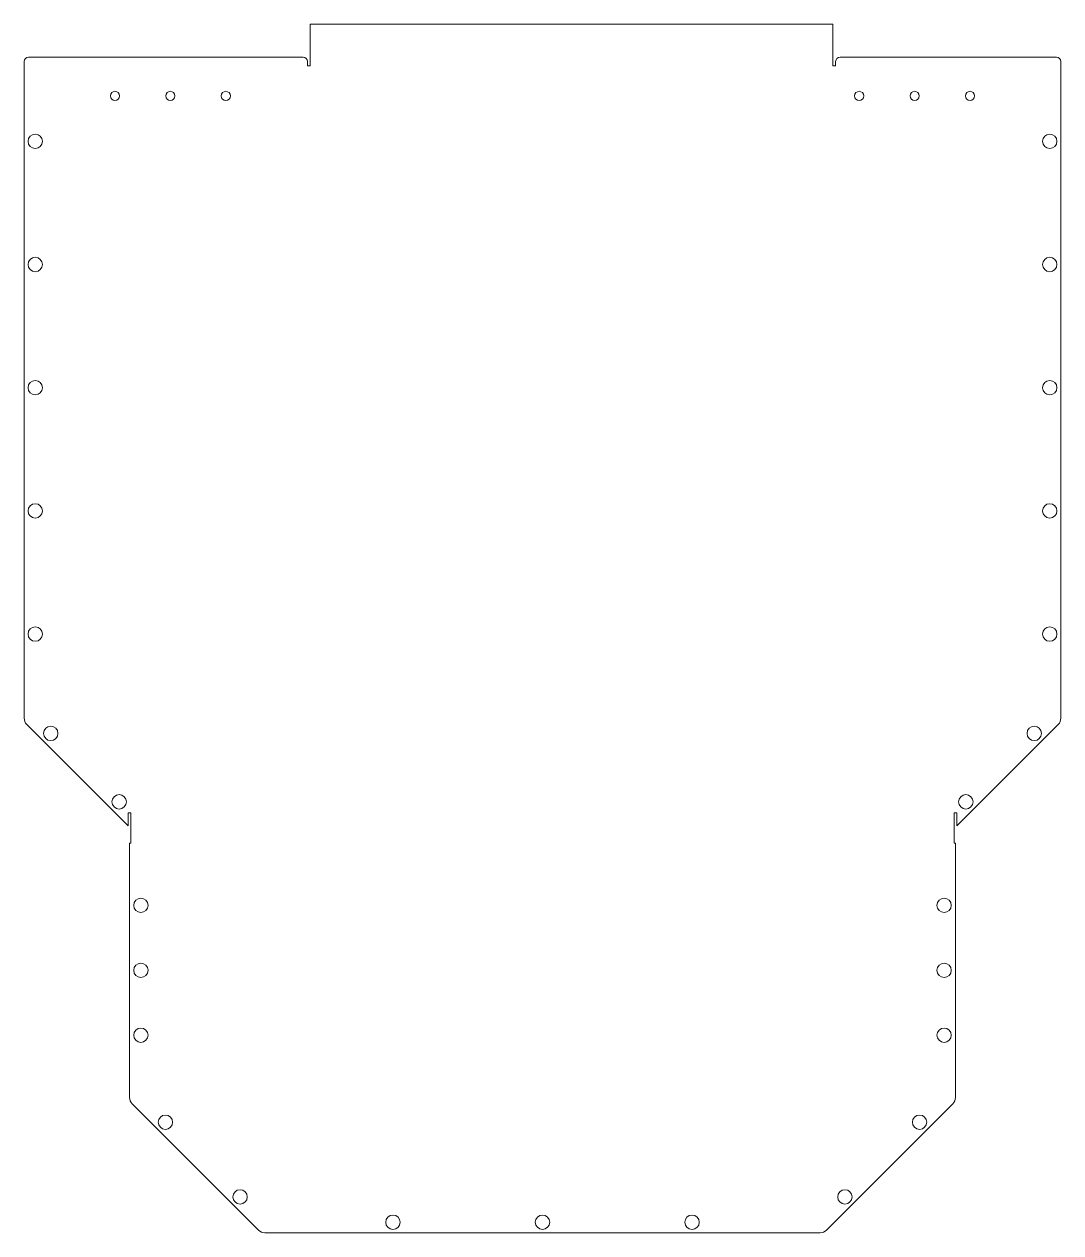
# Model space of a CAD drawing. Header units: inches. Extents: x -7.4 to 7.4, y -16.7 to 0.5.
import ezdxf

# ---------------------------------------------------------------- set-up
doc = ezdxf.new("R2010")
doc.units = ezdxf.units.IN
doc.header["$MEASUREMENT"] = 0

msp = doc.modelspace()

# ---------------------------------------------------------------- linework, layer by layer
at = {"color": 7, "linetype": 'Continuous', "lineweight": 15}
for p, q in [((-3.3, -0.122), (-3.3, 0.468)), ((4.125, 0.468), (-3.3, 0.468)), ((4.125, 0.468), (4.125, -0.122)), ((-3.402, 0), (-7.303, 0)), ((7.303, 0), (4.228, 0)), ((-7.365, -0.062), (-7.365, -9.392)), ((-3.34, -0.062), (-3.34, -0.122)), ((-3.34, -0.122), (-3.3, -0.122)), ((4.125, -0.122), (4.165, -0.122)), ((4.165, -0.122), (4.165, -0.062)), ((7.365, -9.392), (7.365, -0.062)), ((-7.328, -9.481), (-5.888, -10.921)), ((5.888, -10.921), (7.328, -9.481)), ((-5.888, -10.736), (-5.848, -10.736)), ((-5.888, -10.921), (-5.888, -10.736)), ((-5.848, -10.736), (-5.848, -11.164)), ((5.848, -10.736), (5.888, -10.736)), ((5.848, -11.164), (5.848, -10.736)), ((5.888, -10.736), (5.888, -10.921)), ((-5.868, -14.78), (-5.868, -11.164)), ((-5.868, -11.164), (-5.848, -11.164)), ((5.848, -11.164), (5.868, -11.164)), ((5.868, -11.164), (5.868, -14.78)), ((-4.035, -16.665), (-5.832, -14.868)), ((5.832, -14.868), (4.035, -16.665)), ((3.947, -16.701), (-3.947, -16.701))]:
    msp.add_line(p, q, dxfattribs=at)
for centre, radius in [((-6.075, -0.551), 0.065), ((-5.287, -0.551), 0.065), ((-4.5, -0.551), 0.065), ((4.5, -0.551), 0.065), ((5.287, -0.551), 0.065), ((6.075, -0.551), 0.065), ((-7.208, -1.196), 0.102), ((7.208, -1.196), 0.102), ((-7.208, -2.946), 0.102), ((7.208, -2.946), 0.102), ((-7.208, -4.696), 0.102), ((7.208, -4.696), 0.102), ((-7.208, -6.446), 0.102), ((7.208, -6.446), 0.102), ((-7.208, -8.196), 0.102), ((7.208, -8.196), 0.102), ((-6.987, -9.607), 0.102), ((6.987, -9.607), 0.102), ((-6.015, -10.579), 0.102), ((6.015, -10.579), 0.102), ((-5.707, -12.05), 0.102), ((5.707, -12.05), 0.102), ((-5.707, -12.972), 0.102), ((5.707, -12.972), 0.102), ((-5.707, -13.894), 0.102), ((5.707, -13.894), 0.102), ((-5.358, -15.13), 0.102), ((5.358, -15.13), 0.102), ((-4.297, -16.191), 0.102), ((4.297, -16.191), 0.102), ((-2.125, -16.551), 0.102), ((0, -16.551), 0.102), ((2.125, -16.551), 0.102)]:
    msp.add_circle(centre, radius, dxfattribs=at)
for centre, radius, start, end in [((-3.402, -0.062), 0.0625, 0, 90), ((4.228, -0.062), 0.0625, 90, 180), ((7.303, -0.062), 0.0625, 0, 90), ((-7.303, -0.062), 0.0625, 90, 180), ((-7.24, -9.392), 0.125, 180, 225), ((7.24, -9.392), 0.125, 315, 0), ((-5.743, -14.78), 0.125, 180, 225), ((5.743, -14.78), 0.125, 315, 0), ((-3.947, -16.576), 0.125, 225, 270), ((3.947, -16.576), 0.125, 270, 315)]:
    msp.add_arc(centre, radius, start, end, dxfattribs=at)

doc.saveas('drawing.dxf')
